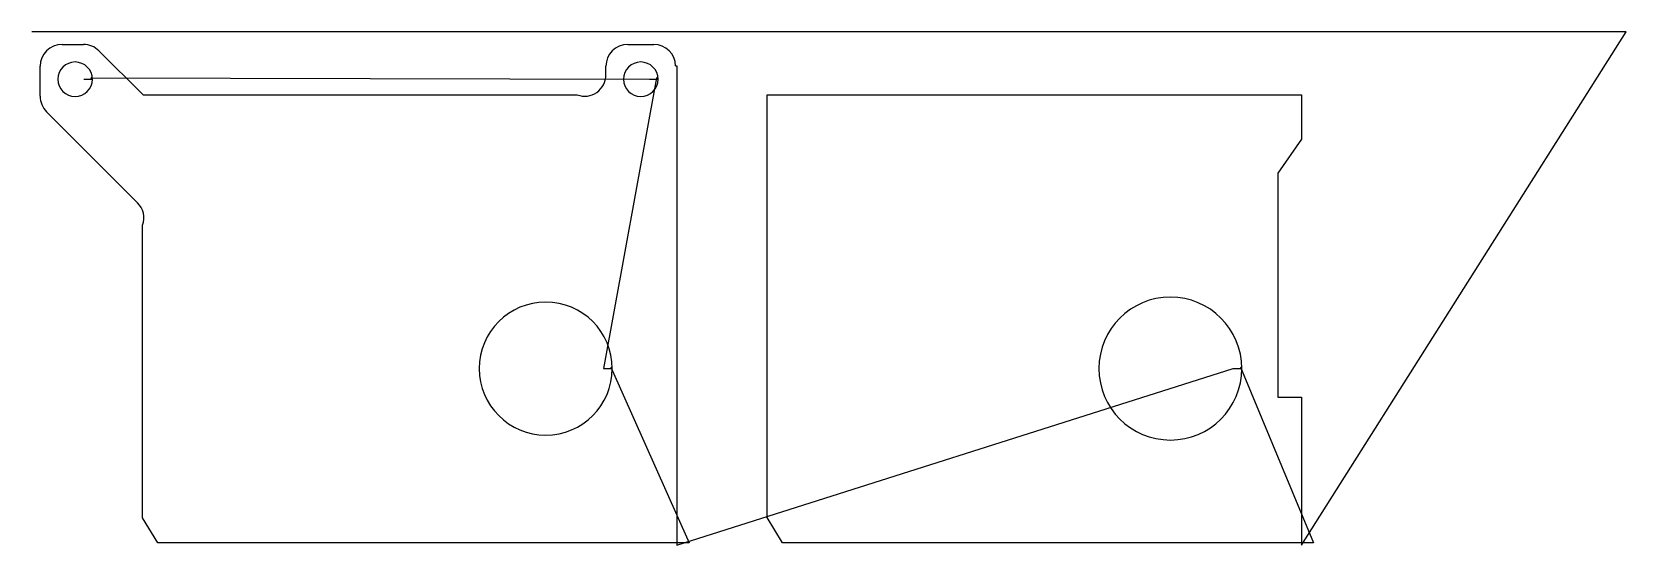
# Model space of a CAD drawing. Header units: metres. Extents: x 498 to 4189, y 14 to 1203.
import ezdxf

# ---------------------------------------------------------------- set-up
doc = ezdxf.new("R2010")
doc.units = ezdxf.units.M

msp = doc.modelspace()

# ---------------------------------------------------------------- linework, layer by layer
at = {"layer": 'TOOL_0'}
for p, q in [((498.574, 1202.601), (497.574, 1202.601)), ((4188.428, 1202.601), (498.574, 1202.601)), ((3437.849, 14.236), (4189.428, 1202.601)), ((4189.428, 1202.601), (4188.428, 1202.601)), ((4188.428, 1202.601), (4189.428, 1202.601)), ((4189.428, 1202.601), (4188.428, 1202.601)), ((567.622, 1173.649), (616.911, 1173.649)), ((652.797, 1158.785), (754.933, 1056.649)), ((1877.622, 1173.649), (1937.622, 1173.649)), ((516.872, 1053.61), (516.872, 1122.899)), ((1826.872, 1102.899), (1826.872, 1122.899)), ((1988.366, 1123.649), (1991.372, 1123.649)), ((1991.372, 1123.649), (1991.372, 19.149)), ((617.625, 1092.899), (637.625, 1092.899)), ((637.625, 1092.899), (634.089, 1096.435)), ((634.089, 1096.435), (1927.624, 1092.899)), ((1944.088, 1096.435), (1821.623, 422.899)), ((1927.624, 1092.899), (1947.624, 1092.899)), ((1947.624, 1092.899), (1944.088, 1096.435)), ((754.933, 1056.649), (1760.696, 1056.649)), ((2200.349, 77.778), (2200.349, 1056.736)), ((2200.349, 1056.736), (3437.849, 1056.736)), ((3437.849, 1056.736), (3437.849, 954.213)), ((742.447, 807.013), (531.736, 1017.724)), ((3437.849, 954.213), (3382.849, 875.665)), ((3382.849, 875.665), (3382.849, 356.736)), ((753.872, 77.691), (753.872, 755.262)), ((1821.623, 422.899), (1841.623, 422.899)), ((1841.623, 422.899), (1838.087, 426.435)), ((1838.087, 426.435), (2019.372, 19.149)), ((1991.372, 14.149), (3279.6, 422.986)), ((3279.6, 422.986), (3299.6, 422.986)), ((3299.6, 422.986), (3296.064, 426.522)), ((3296.064, 426.522), (3465.849, 19.236)), ((3382.849, 356.736), (3437.849, 356.736)), ((3437.849, 356.736), (3437.849, 19.236)), ((788.997, 19.149), (753.872, 77.691)), ((2235.474, 19.236), (2200.349, 77.778)), ((1991.372, 19.149), (788.997, 19.149)), ((2019.372, 19.149), (1991.372, 19.149)), ((1991.372, 19.149), (1991.372, 14.149)), ((3437.849, 19.236), (2235.474, 19.236)), ((3465.849, 19.236), (3437.849, 19.236)), ((3437.849, 19.236), (3437.849, 14.236))]:
    msp.add_line(p, q, dxfattribs=at)
for centre, radius, start, end in [((567.622, 1122.899), 50.75, 90, 180), ((616.911, 1122.899), 50.75, 45, 90), ((1877.622, 1122.899), 50.75, 90, 180), ((1937.622, 1122.899), 50.75, 0.846774, 90), ((597.625, 1092.899), 40, 0, 180), ((1907.624, 1092.899), 40, 0, 180), ((597.625, 1092.899), 40, 180, 0), ((1777.622, 1102.899), 49.25, 249.899013, 0), ((1907.624, 1092.899), 40, 180, 0), ((567.622, 1053.61), 50.75, 180, 225), ((707.622, 772.188), 49.25, 339.899013, 45), ((1687.623, 422.899), 154, 0, 180), ((3134.1, 422.986), 165.5, 0, 180), ((1687.623, 422.899), 154, 180, 0), ((3134.1, 422.986), 165.5, 180, 0)]:
    msp.add_arc(centre, radius, start, end, dxfattribs=at)

doc.saveas('drawing.dxf')
